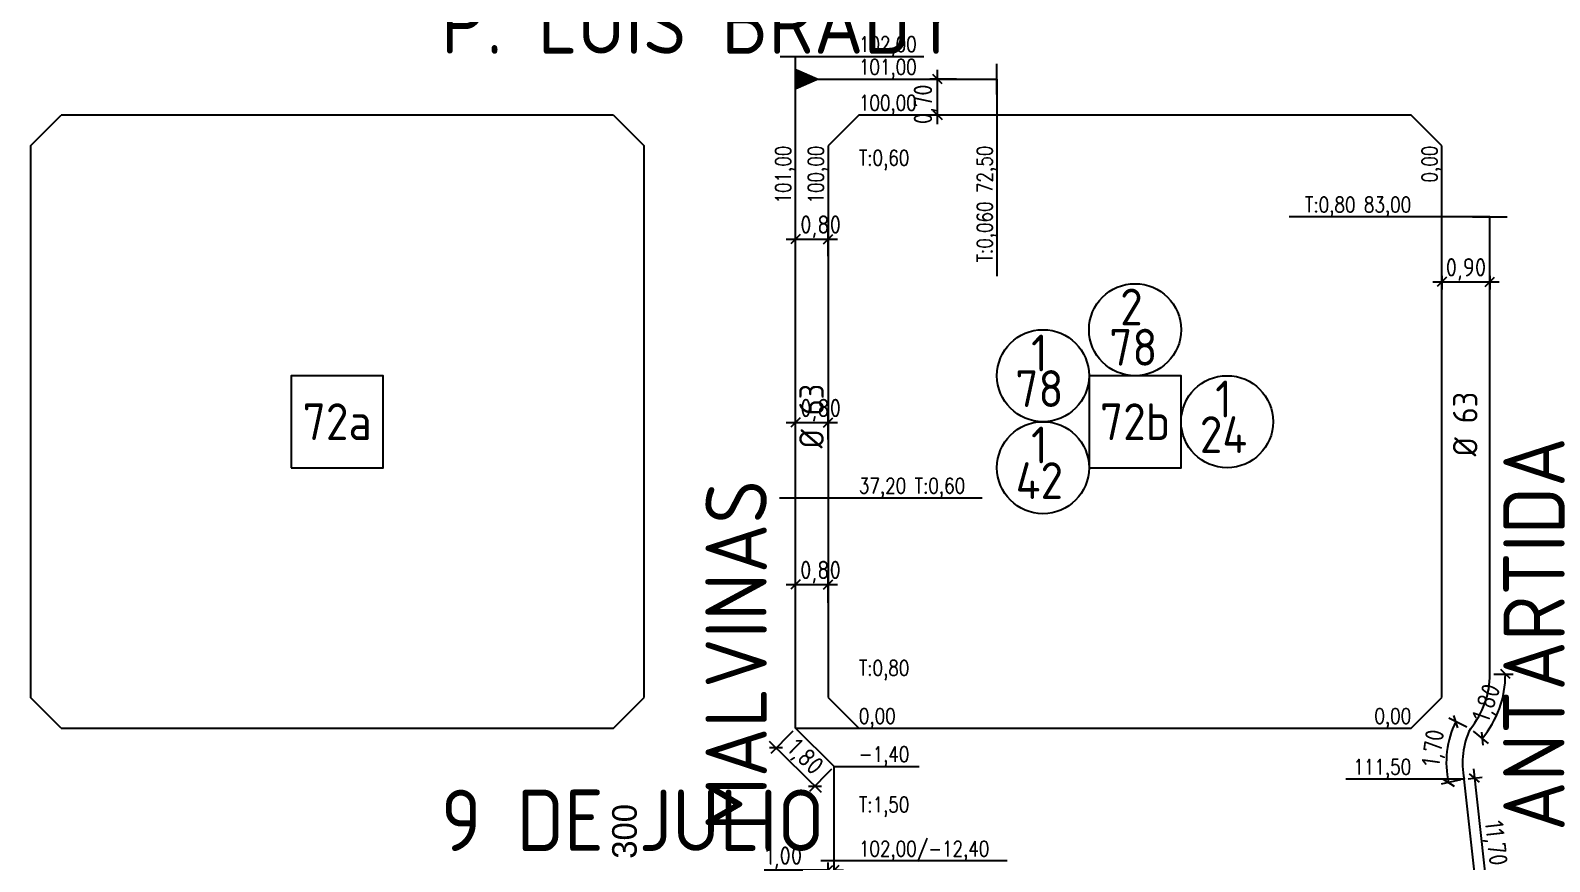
# Model space of a CAD drawing. Extents: x -48 to 13651, y -112 to 3468.
# Drawn here: x 2552.2 to 2799.8, y 1867.4 to 2003 of the extents above; entities that cross this region are included whole.
import ezdxf
from ezdxf.enums import TextEntityAlignment as Align

# ---------------------------------------------------------------- set-up
doc = ezdxf.new("R2010")
doc.units = 0
doc.header["$LTSCALE"] = 6
doc.header["$MEASUREMENT"] = 0
doc.layers.get('0').update_dxf_attribs({"linetype": 'CONTINUOUS'})
doc.layers.get('DEFPOINTS').update_dxf_attribs({"linetype": 'CONTINUOUS'})
for name, color, linetype in [('A50', 40, 'CONTINUOUS'), ('AMPLIACIONES', 2, 'CONTINUOUS'), ('CAS', 7, 'CONTINUOUS'), ('Caño 110mm', 170, 'CONTINUOUS'), ('COTA', 2, 'CONTINUOUS'), ('MANZANAS', 7, 'CONTINUOUS'), ('NUMCASA', 12, 'CONTINUOUS'), ('NUMERO-CROQUIS', 13, 'CONTINUOUS'), ('NUMERO-MANZANA', 4, 'CONTINUOUS'), ('PROGRESIVA', 60, 'CONTINUOUS'), ('REDUCCIONES', 13, 'CONTINUOUS'), ('TXTDIAMETRO', 7, 'CONTINUOUS')]:
    doc.layers.add(name, color=color, linetype=linetype)
doc.layers.add('ATENCION', color=7, linetype='CONTINUOUS', plot=False)
doc.styles.add('ABADIMTCONDE', font='isocp.shx')
doc.styles.add('GEOSLAB703LTBT', font='isocp.shx', dxfattribs={"width": 0.9, "height": 8})
doc.styles.add('GOTHICE', font='GOTHICE.shx', dxfattribs={"height": 0.6})
doc.styles.add('ROMANS', font='romans.shx', dxfattribs={"width": 0.8, "height": 2.5})
doc.dimstyles.new('COTA02', dxfattribs={"dimtxt": 3, "dimasz": 1.5, "dimexe": 1.25, "dimexo": 0.625, "dimgap": 0.3, "dimtad": 1, "dimtoh": 1, "dimdsep": 46, "dimlunit": 6, "dimtxsty": 'ABADIMTCONDE', "dimblk1": 'OBLIQUE', "dimblk2": 'OBLIQUE', "dimsah": 1, "dimcen": 2.5, "dimdle": 1.5, "dimclrd": 60, "dimclre": 60, "dimclrt": 256, "dimadec": 0, "dimazin": 0, "dimtfac": 1, "dimtix": 1, "dimtofl": 0, "dimtmove": 0, "dimatfit": 0, "dimldrblk": 'OBLIQUE', "dimfxl": 1, "dimtolj": 1, "dimtzin": 0, "dimarcsym": 0})

# ---------------------------------------------------------------- blocks, each defined once
blk = doc.blocks.new('CUADRADO')
at = {"layer": 'NUMERO-MANZANA', "linetype": 'Continuous'}
blk.add_lwpolyline([(-7.5, -7.5), (7.5, -7.5), (7.5, 7.5), (-7.5, 7.5)], close=True, dxfattribs=at)
blk = doc.blocks.new('D63')
at = {"layer": 'TXTDIAMETRO', "color": 7, "ltscale": 0.1, "style": 'ABADIMTCONDE'}
blk.add_text('Ø 63', height=4, dxfattribs=at).set_placement((0, 0), align=Align.MIDDLE)
blk = doc.blocks.new('_OBLIQUE')
at = {"color": 0, "linetype": 'ByBlock'}
blk.add_line((-0.5, -0.5), (0.5, 0.5), dxfattribs=at)
blk = doc.blocks.new('*D1267')
at = {"layer": 'COTA', "color": 60, "lineweight": -2, "transparency": 16777216}
for p, q in [((2682.23, 1854.77), (2682.23, 1867.27)), ((2683.22, 1859.76), (2683.22, 1867.27)), ((2682.23, 1866.02), (2671.78, 1866.02)), ((2683.22, 1866.02), (2684.72, 1866.02))]:
    blk.add_line(p, q, dxfattribs=at)
at = {"layer": 'DEFPOINTS', "color": 0, "transparency": 16777216}
for p in [(2682.23, 1866.02), (2683.22, 1859.14), (2682.23, 1854.15)]:
    blk.add_point(p, dxfattribs=at)
at = {"layer": 'COTA', "color": 60, "lineweight": -2, "transparency": 16777216, "xscale": 1.5, "yscale": 1.5, "zscale": 1.5}
blk.add_blockref('_OBLIQUE', (2682.23, 1866.02), dxfattribs=at)
at = {"layer": 'COTA', "color": 60, "lineweight": -2, "transparency": 16777216, "xscale": 1.5, "yscale": 1.5, "zscale": 1.5, "rotation": 180}
blk.add_blockref('_OBLIQUE', (2683.22, 1866.02), dxfattribs=at)
at = {"layer": 'COTA', "transparency": 16777216, "insert": (2675.01, 1868.04), "char_height": 3, "attachment_point": 5, "style": 'ABADIMTCONDE'}
blk.add_mtext('\\A1;1,00', dxfattribs=at)
blk = doc.blocks.new('*D1414')
at = {"layer": 'DEFPOINTS', "color": 0, "transparency": 16777216}
for p in [(2782.23, 1963.53), (2790.06, 1963.53), (2790.06, 1961.94)]:
    blk.add_point(p, dxfattribs=at)
at = {"layer": 'PROGRESIVA', "color": 60, "lineweight": -2, "transparency": 16777216}
for p, q in [((2780.73, 1961.94), (2791.56, 1961.94)), ((2782.23, 1962.91), (2782.23, 1960.69)), ((2790.06, 1962.91), (2790.06, 1960.69))]:
    blk.add_line(p, q, dxfattribs=at)
at = {"layer": 'PROGRESIVA', "color": 60, "lineweight": -2, "transparency": 16777216, "xscale": 1.5, "yscale": 1.5, "zscale": 1.5, "rotation": 180}
blk.add_blockref('_OBLIQUE', (2782.23, 1961.94), dxfattribs=at)
at = {"layer": 'PROGRESIVA', "color": 60, "lineweight": -2, "transparency": 16777216, "xscale": 1.5, "yscale": 1.5, "zscale": 1.5}
blk.add_blockref('_OBLIQUE', (2790.06, 1961.94), dxfattribs=at)
at = {"layer": 'PROGRESIVA', "transparency": 16777216, "insert": (2786.15, 1963.97), "char_height": 3, "attachment_point": 5, "style": 'ABADIMTCONDE'}
blk.add_mtext('\\A1;0,90', dxfattribs=at)
blk = doc.blocks.new('*D1415')
at = {"layer": 'DEFPOINTS', "color": 0, "transparency": 16777216}
for p in [(2776.25, 1897.92), (2790.06, 1897.98), (2786.87, 1889.09), (2790.88, 1890.65)]:
    blk.add_point(p, dxfattribs=at)
at = {"layer": 'PROGRESIVA', "color": 60, "lineweight": -2, "transparency": 16777216}
for p, q in [((2790.69, 1897.98), (2793.83, 1898)), ((2787.35, 1888.69), (2789.77, 1886.68))]:
    blk.add_line(p, q, dxfattribs=at)
blk.add_arc((2776.25, 1897.92), 16.33, 320.2603, 0.2507, dxfattribs=at)
at = {"layer": 'PROGRESIVA', "color": 60, "lineweight": -2, "transparency": 16777216, "xscale": 1.5, "yscale": 1.5, "zscale": 1.5}
for p, rotation in [((2792.58, 1897.99), 90.25070583196108), ((2788.81, 1887.48), 230.2603200758256)]:
    blk.add_blockref('_OBLIQUE', p, dxfattribs=dict(at, rotation=rotation))
at = {"layer": 'PROGRESIVA', "transparency": 16777216, "insert": (2789.76, 1893.2), "char_height": 3, "attachment_point": 5, "rotation": 70.7545, "style": 'ABADIMTCONDE'}
blk.add_mtext('\\A1;1,80', dxfattribs=at)
blk = doc.blocks.new('*D1416')
at = {"layer": 'DEFPOINTS', "color": 0, "transparency": 16777216}
for p in [(2785.88, 1880.86), (2788.3, 1859.15), (2789.95, 1859.33)]:
    blk.add_point(p, dxfattribs=at)
at = {"layer": 'PROGRESIVA', "color": 60, "lineweight": -2, "transparency": 16777216}
for p, q in [((2787.37, 1882.53), (2790.12, 1857.84)), ((2786.5, 1880.93), (2788.78, 1881.18)), ((2788.92, 1859.21), (2791.19, 1859.47))]:
    blk.add_line(p, q, dxfattribs=at)
at = {"layer": 'PROGRESIVA', "color": 60, "lineweight": -2, "transparency": 16777216, "xscale": 1.5, "yscale": 1.5, "zscale": 1.5}
for p, rotation in [((2787.54, 1881.04), 96.3398920237908), ((2789.95, 1859.33), 276.3398920237909)]:
    blk.add_blockref('_OBLIQUE', p, dxfattribs=dict(at, rotation=rotation))
at = {"layer": 'PROGRESIVA', "transparency": 16777216, "insert": (2790.76, 1870.41), "char_height": 3, "attachment_point": 5, "rotation": 276.3399, "style": 'ABADIMTCONDE'}
blk.add_mtext('\\A1;11,70', dxfattribs=at)
blk = doc.blocks.new('*D1417')
at = {"layer": 'DEFPOINTS', "color": 0, "transparency": 16777216}
for p in [(2786.87, 1889.09), (2782.96, 1883.67), (2798.11, 1883.57), (2785.88, 1880.86)]:
    blk.add_point(p, dxfattribs=at)
at = {"layer": 'PROGRESIVA', "color": 60, "lineweight": -2, "transparency": 16777216}
for p, q in [((2786.31, 1889.36), (2783.39, 1890.8)), ((2785.27, 1880.72), (2782.1, 1880.02))]:
    blk.add_line(p, q, dxfattribs=at)
blk.add_arc((2798.11, 1883.57), 15.16, 153.843, 192.4993, dxfattribs=at)
at = {"layer": 'PROGRESIVA', "color": 60, "lineweight": -2, "transparency": 16777216, "xscale": 1.5, "yscale": 1.5, "zscale": 1.5}
for p, rotation in [((2784.51, 1890.25), 63.84295478587496), ((2783.32, 1880.29), 282.4992864217928)]:
    blk.add_blockref('_OBLIQUE', p, dxfattribs=dict(at, rotation=rotation))
at = {"layer": 'PROGRESIVA', "transparency": 16777216, "insert": (2781.09, 1885.91), "char_height": 3, "attachment_point": 5, "rotation": 82.1801, "style": 'ABADIMTCONDE'}
blk.add_mtext('\\A1;1,70', dxfattribs=at)
blk = doc.blocks.new('*D1478')
at = {"layer": 'DEFPOINTS', "color": 0, "transparency": 16777216}
for p in [(2682.23, 1912.59), (2676.89, 1908.97), (2682.23, 1908.97)]:
    blk.add_point(p, dxfattribs=at)
at = {"layer": 'PROGRESIVA', "color": 60, "lineweight": -2, "transparency": 16777216}
for p, q in [((2676.89, 1909.59), (2676.89, 1913.84)), ((2682.23, 1909.59), (2682.23, 1913.84)), ((2675.39, 1912.59), (2683.73, 1912.59))]:
    blk.add_line(p, q, dxfattribs=at)
at = {"layer": 'PROGRESIVA', "color": 60, "lineweight": -2, "transparency": 16777216, "xscale": 1.5, "yscale": 1.5, "zscale": 1.5, "rotation": 180}
blk.add_blockref('_OBLIQUE', (2676.89, 1912.59), dxfattribs=at)
at = {"layer": 'PROGRESIVA', "color": 60, "lineweight": -2, "transparency": 16777216, "xscale": 1.5, "yscale": 1.5, "zscale": 1.5}
blk.add_blockref('_OBLIQUE', (2682.23, 1912.59), dxfattribs=at)
at = {"layer": 'PROGRESIVA', "transparency": 16777216, "insert": (2680.98, 1914.62), "char_height": 3, "attachment_point": 5, "style": 'ABADIMTCONDE'}
blk.add_mtext('\\A1;0,80', dxfattribs=at)
blk = doc.blocks.new('*D1479')
at = {"layer": 'DEFPOINTS', "color": 0, "transparency": 16777216}
for p in [(2676.89, 1889.15), (2673.75, 1885.95), (2683.22, 1882.93)]:
    blk.add_point(p, dxfattribs=at)
at = {"layer": 'PROGRESIVA', "color": 60, "lineweight": -2, "transparency": 16777216}
for p, q in [((2681.15, 1878.68), (2672.68, 1887)), ((2676.46, 1888.7), (2672.88, 1885.06)), ((2682.78, 1882.48), (2679.21, 1878.84))]:
    blk.add_line(p, q, dxfattribs=at)
at = {"layer": 'PROGRESIVA', "color": 60, "lineweight": -2, "transparency": 16777216, "xscale": 1.5, "yscale": 1.5, "zscale": 1.5}
for p, rotation in [((2673.75, 1885.95), 135.4996510027487), ((2680.08, 1879.73), 315.4996510027487)]:
    blk.add_blockref('_OBLIQUE', p, dxfattribs=dict(at, rotation=rotation))
at = {"layer": 'PROGRESIVA', "transparency": 16777216, "insert": (2678.33, 1884.3), "char_height": 3, "attachment_point": 5, "rotation": 315.4997, "style": 'ABADIMTCONDE'}
blk.add_mtext('\\A1;1,80', dxfattribs=at)
blk = doc.blocks.new('*D1585')
at = {"layer": 'COTA', "color": 60, "lineweight": -2, "transparency": 16777216}
for p, q in [((2675.39, 1939), (2683.73, 1939)), ((2676.89, 1936.23), (2676.89, 1940.25)), ((2682.23, 1936.23), (2682.23, 1940.25))]:
    blk.add_line(p, q, dxfattribs=at)
at = {"layer": 'DEFPOINTS', "color": 0, "transparency": 16777216}
for p in [(2682.23, 1939), (2676.89, 1935.61), (2682.23, 1935.61)]:
    blk.add_point(p, dxfattribs=at)
at = {"layer": 'COTA', "color": 60, "lineweight": -2, "transparency": 16777216, "xscale": 1.5, "yscale": 1.5, "zscale": 1.5, "rotation": 180}
blk.add_blockref('_OBLIQUE', (2676.89, 1939), dxfattribs=at)
at = {"layer": 'COTA', "color": 60, "lineweight": -2, "transparency": 16777216, "xscale": 1.5, "yscale": 1.5, "zscale": 1.5}
blk.add_blockref('_OBLIQUE', (2682.23, 1939), dxfattribs=at)
at = {"layer": 'COTA', "transparency": 16777216, "insert": (2681, 1941.03), "char_height": 3, "attachment_point": 5, "style": 'ABADIMTCONDE'}
blk.add_mtext('\\A1;0,80', dxfattribs=at)
blk = doc.blocks.new('*D1586')
at = {"layer": 'COTA', "color": 60, "lineweight": -2, "transparency": 16777216}
for p, q in [((2675.39, 1968.92), (2683.73, 1968.92)), ((2676.89, 1966.15), (2676.89, 1970.17)), ((2682.23, 1966.15), (2682.23, 1970.17))]:
    blk.add_line(p, q, dxfattribs=at)
at = {"layer": 'DEFPOINTS', "color": 0, "transparency": 16777216}
for p in [(2682.23, 1968.92), (2676.89, 1965.52), (2682.23, 1965.52)]:
    blk.add_point(p, dxfattribs=at)
at = {"layer": 'COTA', "color": 60, "lineweight": -2, "transparency": 16777216, "xscale": 1.5, "yscale": 1.5, "zscale": 1.5, "rotation": 180}
blk.add_blockref('_OBLIQUE', (2676.89, 1968.92), dxfattribs=at)
at = {"layer": 'COTA', "color": 60, "lineweight": -2, "transparency": 16777216, "xscale": 1.5, "yscale": 1.5, "zscale": 1.5}
blk.add_blockref('_OBLIQUE', (2682.23, 1968.92), dxfattribs=at)
at = {"layer": 'COTA', "transparency": 16777216, "insert": (2681, 1970.94), "char_height": 3, "attachment_point": 5, "style": 'ABADIMTCONDE'}
blk.add_mtext('\\A1;0,80', dxfattribs=at)
blk = doc.blocks.new('*D1587')
at = {"layer": 'COTA', "color": 60, "lineweight": -2, "transparency": 16777216}
for p, q in [((2700.04, 1987.65), (2700.04, 1996.49)), ((2703.15, 1994.99), (2698.79, 1994.99)), ((2703.15, 1989.15), (2698.79, 1989.15))]:
    blk.add_line(p, q, dxfattribs=at)
at = {"layer": 'DEFPOINTS', "color": 0, "transparency": 16777216}
for p in [(2700.04, 1994.99), (2703.77, 1994.99), (2703.77, 1989.15)]:
    blk.add_point(p, dxfattribs=at)
at = {"layer": 'COTA', "color": 60, "lineweight": -2, "transparency": 16777216, "xscale": 1.5, "yscale": 1.5, "zscale": 1.5}
for p, rotation in [((2700.04, 1994.99), 90), ((2700.04, 1989.15), 270)]:
    blk.add_blockref('_OBLIQUE', p, dxfattribs=dict(at, rotation=rotation))
at = {"layer": 'COTA', "transparency": 16777216, "insert": (2698.02, 1990.89), "char_height": 3, "attachment_point": 5, "rotation": 90, "style": 'ABADIMTCONDE'}
blk.add_mtext('\\A1;0,70', dxfattribs=at)
blk = doc.blocks.new('CUPLARED')
at = {"layer": 'REDUCCIONES'}
blk.add_lwpolyline([(4, 0, 0, 3.5, 0), (0, 0, 3.5, 3.5, 0)], format="xyseb", dxfattribs=at)

msp = doc.modelspace()

# ---------------------------------------------------------------- linework, layer by layer
at = {"layer": 'A50'}
msp.add_line((2676.893, 1994.991), (2709.734, 1994.991), dxfattribs=at)
at = {"layer": 'CAS', "ltscale": 0.1}
for p, q in [((2674.393, 1998.701), (2679.393, 1998.701)), ((2709.734, 1992.491), (2709.734, 1997.491)), ((2787.237, 1972.536), (2792.884, 1972.536)), ((2674.304, 1926.705), (2679.482, 1926.705)), ((2681.043, 1867.598), (2685.4, 1867.598))]:
    msp.add_line(p, q, dxfattribs=at)
at = {"layer": 'Caño 110mm', "ltscale": 0.1}
for p, q in [((2676.893, 1926.705), (2676.893, 1998.701)), ((2790.06, 1897.979), (2790.06, 1972.536)), ((2676.893, 1889.145), (2676.893, 1926.705)), ((2683.221, 1882.927), (2676.893, 1889.145)), ((2683.221, 1867.598), (2683.221, 1882.927)), ((2788.296, 1859.145), (2785.884, 1880.857)), ((2683.221, 1859.139), (2683.221, 1867.598))]:
    msp.add_line(p, q, dxfattribs=at)
for centre, radius, start, end in [((2776.249, 1897.919), 13.811, 320.26032, 0.25071), ((2798.112, 1883.568), 12.526, 153.84295, 192.49929)]:
    msp.add_arc(centre, radius, start, end, dxfattribs=at)
at = {"layer": 'MANZANAS'}
for p, q in [((2552.234, 1984.145), (2557.234, 1989.145)), ((2647.234, 1989.145), (2557.234, 1989.145)), ((2647.234, 1989.145), (2652.234, 1984.145)), ((2687.234, 1989.145), (2682.234, 1984.145)), ((2777.234, 1989.145), (2687.234, 1989.145)), ((2782.234, 1984.145), (2777.234, 1989.145)), ((2552.234, 1984.145), (2552.234, 1894.145)), ((2652.234, 1894.145), (2652.234, 1984.145)), ((2682.234, 1984.145), (2682.234, 1894.145)), ((2782.234, 1894.145), (2782.234, 1984.145)), ((2557.234, 1889.145), (2552.234, 1894.145)), ((2647.234, 1889.145), (2652.234, 1894.145)), ((2682.234, 1894.145), (2687.234, 1889.145)), ((2777.234, 1889.145), (2782.234, 1894.145)), ((2557.234, 1889.145), (2647.234, 1889.145)), ((2687.234, 1889.145), (2777.234, 1889.145))]:
    msp.add_line(p, q, dxfattribs=at)
at = {"layer": 'NUMERO-CROQUIS'}
for centre in [(2732.234, 1954.145), (2717.234, 1946.645), (2747.234, 1939.145), (2717.234, 1931.645)]:
    msp.add_circle(centre, 7.5, dxfattribs=at)
at = {"layer": 'PROGRESIVA'}
for p, q in [((2676.893, 1998.701), (2697.83, 1998.701)), ((2709.734, 1994.991), (2709.734, 1962.865)), ((2790.06, 1972.536), (2757.357, 1972.536)), ((2676.893, 1926.705), (2707.322, 1926.705)), ((2676.893, 1889.145), (2687.234, 1889.145)), ((2683.221, 1882.927), (2697.076, 1882.927)), ((2785.884, 1880.857), (2766.581, 1880.857)), ((2683.221, 1867.598), (2711.388, 1867.598))]:
    msp.add_line(p, q, dxfattribs=at)

# ---------------------------------------------------------------- block references
at = {"layer": 'AMPLIACIONES', "ltscale": 0.1}
for name, p in [('CUPLARED', (2676.893, 1994.991)), ('CUADRADO', (2602.234, 1939.145)), ('CUADRADO', (2732.234, 1939.145))]:
    msp.add_blockref(name, p, dxfattribs=at)
at = {"layer": 'AMPLIACIONES', "ltscale": 0.1, "rotation": 90}
for p in [(2679.515, 1940.057), (2786.024, 1938.751)]:
    msp.add_blockref('D63', p, dxfattribs=at)

# ---------------------------------------------------------------- texts
at = {"layer": 'ATENCION', "style": 'GEOSLAB703LTBT'}
for s, p in [('P. LUIS BRADY', (2619.141, 2004.145)), ('9 DE JULIO', (2619.141, 1874.145))]:
    msp.add_text(s, height=10, dxfattribs=at).set_placement(p, align=Align.MIDDLE_LEFT)
for s, p in [('ANTARTIDA', (2797.234, 1872.415)), ('MALVINAS', (2667.234, 1872.415))]:
    msp.add_text(s, height=10, rotation=90, dxfattribs=at).set_placement(p, align=Align.MIDDLE_LEFT)
at = {"layer": 'NUMCASA', "color": 12, "linetype": 'Continuous', "style": 'GOTHICE'}
msp.add_text('300', height=4, rotation=90, dxfattribs=at).set_placement((2652.234, 1872.348), align=Align.BOTTOM_CENTER)
at = {"layer": 'NUMERO-CROQUIS', "style": 'GEOSLAB703LTBT'}
for s, p in [('2', (2731.644, 1957.846)), ('1', (2716.644, 1950.346)), ('78', (2731.953, 1951.287)), ('78', (2716.644, 1944.546)), ('1', (2746.644, 1942.846)), ('1', (2716.644, 1935.346)), ('24', (2746.644, 1937.046)), ('42', (2716.644, 1929.546))]:
    msp.add_text(s, height=6, dxfattribs=at).set_placement(p, align=Align.MIDDLE)
at = {"layer": 'NUMERO-MANZANA', "style": 'GEOSLAB703LTBT'}
for s, p in [('72a', (2602.234, 1939.145)), ('72b', (2732.234, 1939.145))]:
    msp.add_text(s, height=6, dxfattribs=at).set_placement(p, align=Align.MIDDLE)
at = {"layer": 'PROGRESIVA', "style": 'ROMANS', "width": 0.8}
for s, p in [('102,00', (2687.234, 1998.701)), ('101,00', (2687.234, 1994.991)), ('100,00', (2687.234, 1989.145)), ('T:0,60', (2687.234, 1980.166)), ('37,20 T:0,60', (2687.234, 1926.705)), ('T:0,80', (2687.234, 1896.991)), ('0,00', (2687.234, 1889.145)), ('-1,40', (2687.234, 1882.927)), ('T:1,50', (2687.234, 1874.724)), ('102,00/-12,40', (2687.234, 1867.521))]:
    msp.add_text(s, height=2.5, dxfattribs=at).set_placement(p, align=Align.BOTTOM_LEFT)
for s, p in [('101,00', (2676.893, 1984.145)), ('100,00', (2682.234, 1984.145)), ('T:0,060 72,50', (2709.734, 1984.145)), ('0,00', (2782.234, 1984.145))]:
    msp.add_text(s, height=2.5, rotation=90, dxfattribs=at).set_placement(p, align=Align.BOTTOM_RIGHT)
for s, p in [('T:0,80 83,00', (2777.234, 1972.536)), ('0,00', (2777.234, 1889.145)), ('111,50', (2777.234, 1880.857))]:
    msp.add_text(s, height=2.5, dxfattribs=at).set_placement(p, align=Align.BOTTOM_RIGHT)

# ---------------------------------------------------------------- dimensions: what is measured, and where the dimension line sits
at = {"layer": 'COTA', "color": 12}
dim = msp.add_linear_dim(base=(2700.042, 1994.991), p1=(2703.774, 1989.145), p2=(2703.774, 1994.991), angle=90, text='0,70', dimstyle='COTA02', dxfattribs=at)
dim.commit()
dim.dimension.update_dxf_attribs({"geometry": '*D1587', "text_midpoint": (2700.042, 1990.887), "dimtype": 160})
at = {"layer": 'COTA'}
for base, p1, p2, picture, middle in [((2682.234, 1968.917), (2676.893, 1965.523), (2682.234, 1965.523), '*D1586', (2681.004, 1968.917)), ((2682.234, 1939.003), (2676.893, 1935.608), (2682.234, 1935.608), '*D1585', (2681.004, 1939.003))]:
    dim = msp.add_linear_dim(base=base, p1=p1, p2=p2, text='0,80', dimstyle='COTA02', dxfattribs=at)
    dim.commit()
    dim.dimension.update_dxf_attribs({"geometry": picture, "text_midpoint": middle, "dimtype": 160})
at = {"layer": 'COTA', "color": 12}
dim = msp.add_linear_dim(base=(2682.234, 1866.018), p1=(2683.221, 1859.139), p2=(2682.234, 1854.145), text='1,00', dimstyle='COTA02', dxfattribs=at)
dim.commit()
dim.dimension.update_dxf_attribs({"geometry": '*D1267', "text_midpoint": (2675.008, 1866.018), "dimtype": 160})
at = {"layer": 'PROGRESIVA'}
dim = msp.add_linear_dim(base=(2790.06, 1961.941), p1=(2782.234, 1963.532), p2=(2790.06, 1963.532), text='0,90', dimstyle='COTA02', dxfattribs=at)
dim.commit()
dim.dimension.update_dxf_attribs({"geometry": '*D1414', "text_midpoint": (2786.147, 1963.966)})
dim = msp.add_linear_dim(base=(2682.234, 1912.595), p1=(2676.893, 1908.97), p2=(2682.234, 1908.97), text='0,80', dimstyle='COTA02', dxfattribs=at)
dim.commit()
dim.dimension.update_dxf_attribs({"geometry": '*D1478', "text_midpoint": (2680.975, 1912.595), "dimtype": 160})
for base, center, p2, text, picture, middle in [((2790.878, 1890.654), (2776.249, 1897.919), (2790.06, 1897.979), '1,80', '*D1415', (2791.67, 1892.535)), ((2782.957, 1883.67), (2798.112, 1883.568), (2785.884, 1880.857), '1,70', '*D1417', (2783.098, 1885.63))]:
    dim = msp.add_angular_dim_3p(base=base, center=center, p1=(2786.87, 1889.089), p2=p2, text=text, dimstyle='COTA02', override={"dimadec": 4}, dxfattribs=at)
    dim.commit()
    dim.dimension.update_dxf_attribs({"geometry": picture, "text_midpoint": middle, "dimtype": 165})
dim = msp.add_linear_dim(base=(2673.754, 1885.951), p1=(2683.221, 1882.927), p2=(2676.893, 1889.145), angle=135.49965, text='1,80', dimstyle='COTA02', dxfattribs=at)
dim.commit()
dim.dimension.update_dxf_attribs({"geometry": '*D1479', "text_midpoint": (2676.909, 1882.851), "dimtype": 161})
dim = msp.add_aligned_dim(p1=(2785.884, 1880.857), p2=(2788.296, 1859.145), distance=1.666, text='11,70', dimstyle='COTA02', dxfattribs=at)
dim.commit()
dim.dimension.update_dxf_attribs({"geometry": '*D1416', "text_midpoint": (2790.758, 1870.409)})

doc.saveas('drawing.dxf')
